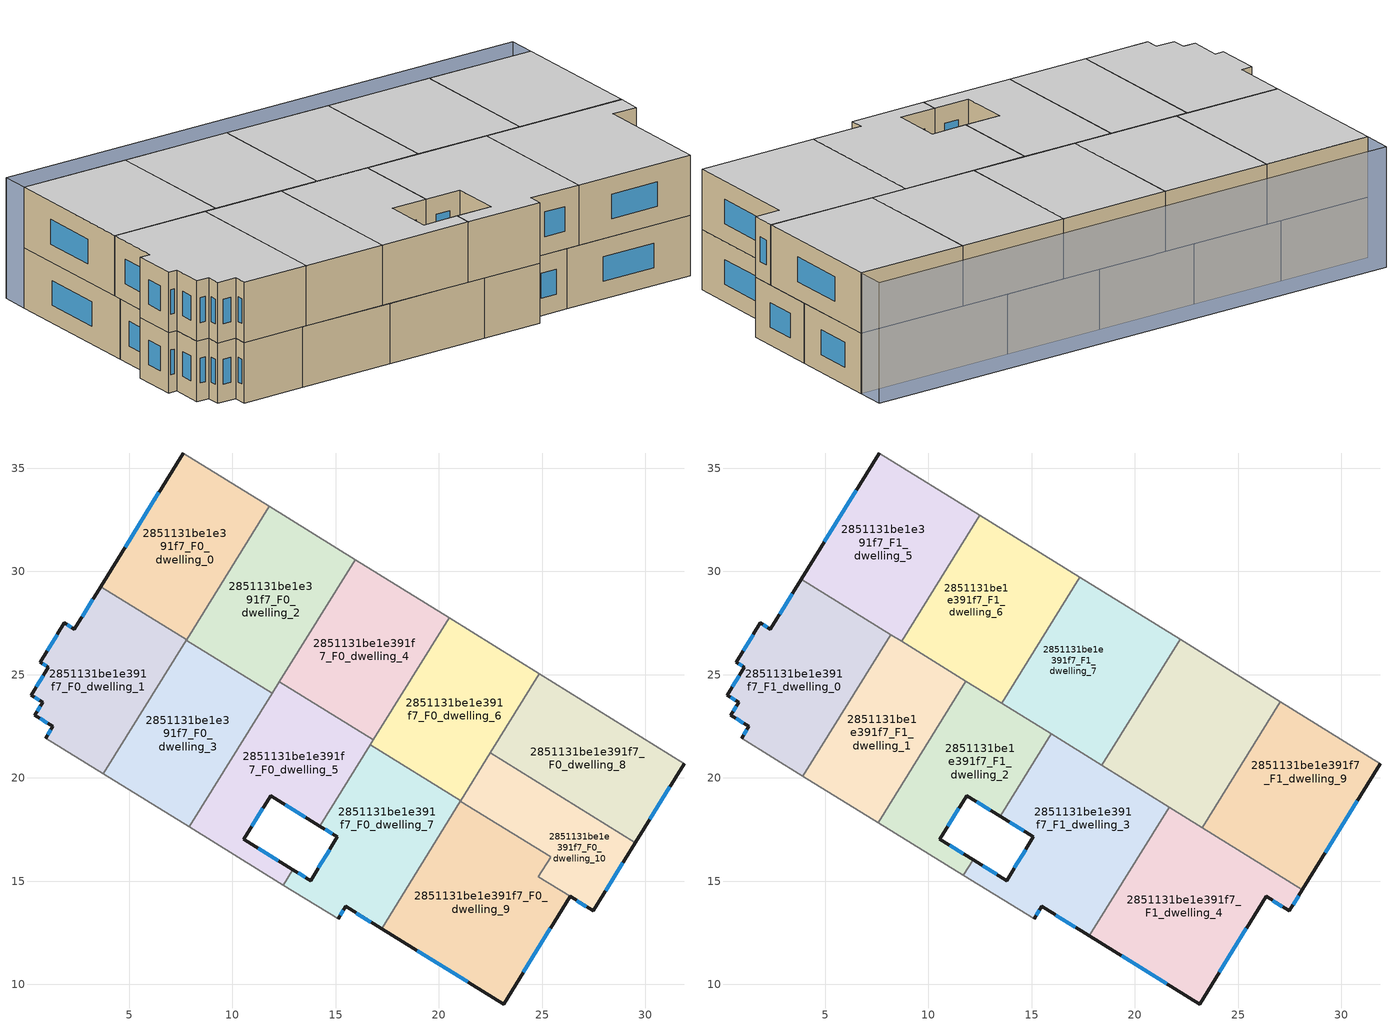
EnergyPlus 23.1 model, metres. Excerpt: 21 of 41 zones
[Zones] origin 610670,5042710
2851131be1e391f7_F0_dwelling_0
 floor ground (EU_floor_Construction): 11.79,33.16 7.78,26.68 3.62,29.26 7.62,35.74 z0
 wall outside (EU_wall_Construction): 7.62,35.74 3.62,29.26 z0:3
 wall to 2851131be1e391f7_F0_dwelling_1 (EU_wall_Construction): 3.62,29.26 7.78,26.68 z0:3
 wall adiabatic (EU_wall_Construction): 11.79,33.16 7.62,35.74 z0:3
 wall to 2851131be1e391f7_F0_dwelling_2 (EU_wall_Construction): 7.78,26.68 11.79,33.16 z0:3
 window (EU_Window_Construction): 6.44,33.83 4.8,31.17 z0.88:2.12
2851131be1e391f7_F0_dwelling_1
 floor ground (EU_floor_Construction): 7.78,26.68 3.75,20.2 0.95,21.93 1.3,22.5 0.43,23.04 0.81,23.66 0.25,24 1.09,25.36 0.69,25.6 1.86,27.5 2.35,27.21 3.62,29.26 z0
 wall outside (EU_wall_Construction): 3.62,29.26 2.35,27.21 1.86,27.5 0.69,25.6 1.09,25.36 0.25,24 0.81,23.66 0.43,23.04 1.3,22.5 0.95,21.93 z0:3
 wall adiabatic (EU_wall_Construction): 0.95,21.93 3.75,20.2 z0:3
 wall to 2851131be1e391f7_F0_dwelling_3 (EU_wall_Construction): 3.75,20.2 7.77,26.68 z0:3
 window (EU_Window_Construction): 2.2,27.29 2.01,27.42 / 3.24,28.65 2.72,27.81 / 1.19,22.33 1.05,22.1 / 0.68,22.88 1.04,22.66 / 0.7,23.48 0.54,23.22 / 0.42,23.9 0.65,23.76 / 0.84,24.96 0.5,24.4 / 0.81,25.53 0.97,25.43 / 1.52,26.94 1.03,26.16 z0.88:2.12
2851131be1e391f7_F0_dwelling_10
 floor ground (EU_floor_Construction): 29.51,16.85 27.48,13.56 24.82,15.21 25.41,16.17 21.05,18.87 22.49,21.21 z0
 wall outside (EU_wall_Construction): 26.35,14.26 27.48,13.56 29.51,16.85 z0:3
 wall to 2851131be1e391f7_F0_dwelling_8 (EU_wall_Construction): 29.51,16.85 22.49,21.21 z0:3
 wall to 2851131be1e391f7_F0_dwelling_9 (EU_wall_Construction): 21.05,18.87 25.41,16.17 24.82,15.21 26.35,14.26 z0:3
 wall to 2851131be1e391f7_F0_dwelling_6 (EU_wall_Construction): 22.49,21.21 21.06,18.89 z0:3
 wall to 2851131be1e391f7_F0_dwelling_7 (EU_wall_Construction): 21.06,18.89 21.05,18.87 z0:3
 window (EU_Window_Construction): 28.08,14.53 28.91,15.88 / 26.68,14.06 27.15,13.77 z0.88:2.12
2851131be1e391f7_F0_dwelling_2
 floor ground (EU_floor_Construction): 15.94,30.58 11.93,24.1 7.77,26.68 11.79,33.16 z0
 wall to 2851131be1e391f7_F0_dwelling_3 (EU_wall_Construction): 7.77,26.68 11.93,24.1 z0:3
 wall adiabatic (EU_wall_Construction): 15.94,30.58 11.79,33.16 z0:3
 wall to 2851131be1e391f7_F0_dwelling_4 (EU_wall_Construction): 12.27,24.66 15.94,30.58 z0:3
 wall to 2851131be1e391f7_F0_dwelling_5 (EU_wall_Construction): 11.93,24.1 12.27,24.66 z0:3
 ceiling adiabatic (EU_roof_Construction): 11.58,24.31 11.82,24.69 8.17,26.95 7.94,26.57 z3
2851131be1e391f7_F0_dwelling_3
 floor ground (EU_floor_Construction): 11.93,24.1 7.91,17.62 3.75,20.2 7.77,26.68 z0
 wall adiabatic (EU_wall_Construction): 3.75,20.2 7.91,17.62 z0:3
 wall to 2851131be1e391f7_F0_dwelling_5 (EU_wall_Construction): 7.91,17.62 11.93,24.1 z0:3
2851131be1e391f7_F0_dwelling_4
 floor ground (EU_floor_Construction): 20.49,27.76 16.82,21.84 12.27,24.66 15.94,30.58 z0
 wall to 2851131be1e391f7_F0_dwelling_5 (EU_wall_Construction): 12.27,24.66 16.82,21.84 z0:3
 wall adiabatic (EU_wall_Construction): 20.49,27.76 15.94,30.58 z0:3
 wall to 2851131be1e391f7_F0_dwelling_6 (EU_wall_Construction): 16.82,21.84 20.49,27.76 z0:3
 ceiling adiabatic (EU_roof_Construction): 16.82,21.84 20.49,27.76 17.33,29.72 13.66,23.8 z3
2851131be1e391f7_F0_dwelling_5
 floor ground (EU_floor_Construction): 16.82,21.84 14.24,17.67 11.85,19.15 10.54,17.03 12.93,15.56 12.46,14.81 7.91,17.62 12.27,24.66 z0
 wall outside (EU_wall_Construction): 12.93,15.56 10.54,17.03 11.85,19.15 14.24,17.67 z0:3
 wall to 2851131be1e391f7_F0_dwelling_7 (EU_wall_Construction): 12.46,14.81 12.93,15.56 / 14.24,17.67 16.68,21.61 z0:3
 wall adiabatic (EU_wall_Construction): 7.91,17.62 12.46,14.81 z0:3
 wall to 2851131be1e391f7_F0_dwelling_6 (EU_wall_Construction): 16.68,21.61 16.82,21.84 z0:3
 window (EU_Window_Construction): 12.56,18.71 13.53,18.11 / 10.93,17.66 11.47,18.52 / 12.22,15.99 11.25,16.6 z0.88:2.12
2851131be1e391f7_F0_dwelling_6
 floor ground (EU_floor_Construction): 24.87,25.04 21.06,18.89 16.68,21.61 20.49,27.76 z0
 wall to 2851131be1e391f7_F0_dwelling_7 (EU_wall_Construction): 16.68,21.61 21.06,18.89 z0:3
 wall adiabatic (EU_wall_Construction): 24.87,25.04 20.49,27.76 z0:3
 wall to 2851131be1e391f7_F0_dwelling_8 (EU_wall_Construction): 22.49,21.21 24.87,25.04 z0:3
2851131be1e391f7_F0_dwelling_7
 floor ground (EU_floor_Construction): 21.06,18.89 17.22,12.7 15.49,13.77 15.12,13.17 12.46,14.81 12.93,15.56 13.78,15.03 15.09,17.14 14.24,17.67 16.68,21.61 z0
 wall outside (EU_wall_Construction): 14.24,17.67 15.09,17.14 13.78,15.03 12.93,15.56 / 15.12,13.17 15.49,13.77 17.22,12.7 z0:3
 wall adiabatic (EU_wall_Construction): 12.46,14.81 15.12,13.17 z0:3
 wall to 2851131be1e391f7_F0_dwelling_9 (EU_wall_Construction): 17.22,12.7 21.05,18.87 z0:3
 window (EU_Window_Construction): 14.7,16.52 14.17,15.65 / 14.49,17.52 14.84,17.3 / 16,13.46 16.71,13.02 / 15.23,13.35 15.38,13.59 / 13.53,15.19 13.18,15.4 z0.88:2.12
2851131be1e391f7_F0_dwelling_8
 floor ground (EU_floor_Construction): 31.89,20.7 29.51,16.85 22.49,21.21 24.87,25.04 z0
 wall outside (EU_wall_Construction): 29.51,16.85 31.89,20.7 z0:3
 wall adiabatic (EU_wall_Construction): 31.89,20.7 24.87,25.04 z0:3
 window (EU_Window_Construction): 30.21,17.99 31.19,19.56 z0.88:2.12
2851131be1e391f7_F0_dwelling_9
 floor ground (EU_floor_Construction): 25.41,16.17 24.82,15.21 26.35,14.26 23.13,9.05 17.22,12.7 21.05,18.87 z0
 wall outside (EU_wall_Construction): 17.22,12.7 23.13,9.05 26.35,14.26 z0:3
 window (EU_Window_Construction): 24.08,10.59 25.4,12.72 / 18.96,11.62 21.39,10.13 z0.88:2.12
2851131be1e391f7_F1_dwelling_0
 floor to 2851131be1e391f7_F0_dwelling_1 (EU_floor_Construction): 7.78,26.68 3.75,20.2 0.95,21.93 1.3,22.5 0.43,23.04 0.81,23.66 0.25,24 1.09,25.36 0.69,25.6 1.86,27.5 2.35,27.21 3.62,29.26 z3
 floor to 2851131be1e391f7_F0_dwelling_0 (EU_floor_Construction): 8,27.05 7.78,26.68 3.62,29.26 3.85,29.63 z3
 floor to 2851131be1e391f7_F0_dwelling_3 (EU_floor_Construction): 7.94,26.57 3.92,20.09 3.75,20.2 7.77,26.68 z3
 floor to 2851131be1e391f7_F0_dwelling_2 (EU_floor_Construction): 8.17,26.95 7.94,26.57 7.77,26.68 8,27.05 z3
 wall outside (EU_wall_Construction): 3.84,29.63 2.35,27.21 1.86,27.5 0.69,25.6 1.09,25.36 0.25,24 0.81,23.66 0.43,23.04 1.3,22.5 0.95,21.93 z3:6
 wall to 2851131be1e391f7_F1_dwelling_1 (EU_wall_Construction): 3.92,20.09 8.17,26.95 z3:6
 wall adiabatic (EU_wall_Construction): 0.95,21.93 3.92,20.09 z3:6
 wall to 2851131be1e391f7_F1_dwelling_5 (EU_wall_Construction): 8.17,26.95 3.84,29.63 z3:6
 window (EU_Window_Construction): 2.2,27.29 2.01,27.42 / 3.4,28.91 2.79,27.92 / 1.19,22.33 1.05,22.1 / 0.68,22.88 1.04,22.66 / 0.7,23.48 0.54,23.22 / 0.42,23.9 0.65,23.76 / 0.84,24.96 0.5,24.4 / 0.81,25.53 0.97,25.43 / 1.52,26.94 1.03,26.16 z3.88:5.12
 ceiling to 2851131be1e391f7_F2_dwelling_0 (EU_floor_Construction): 3.92,20.09 8.17,26.95 3.84,29.63 2.35,27.21 1.86,27.5 0.69,25.6 1.09,25.36 0.25,24 0.81,23.66 0.43,23.04 1.3,22.5 0.95,21.93 z6
2851131be1e391f7_F1_dwelling_1
 floor to 2851131be1e391f7_F0_dwelling_3 (EU_floor_Construction): 11.58,24.31 7.57,17.84 3.92,20.09 7.94,26.57 z3
 floor adiabatic (EU_floor_Construction): 11.82,24.69 11.58,24.31 7.94,26.57 8.17,26.95 z3
 wall to 2851131be1e391f7_F1_dwelling_2 (EU_wall_Construction): 7.57,17.84 11.82,24.69 z3:6
 wall adiabatic (EU_wall_Construction): 3.92,20.09 7.57,17.84 z3:6
 wall to 2851131be1e391f7_F1_dwelling_6 (EU_wall_Construction): 11.82,24.69 8.7,26.62 z3:6
 wall to 2851131be1e391f7_F1_dwelling_5 (EU_wall_Construction): 8.69,26.62 8.17,26.95 z3:6
 ceiling to 2851131be1e391f7_F2_dwelling_1 (EU_floor_Construction): 7.57,17.84 11.82,24.69 8.17,26.95 3.92,20.09 z6
2851131be1e391f7_F1_dwelling_2
 floor to 2851131be1e391f7_F0_dwelling_5 (EU_floor_Construction): 15.94,22.13 13.47,18.14 11.85,19.15 10.54,17.03 12.16,16.03 11.7,15.28 7.91,17.62 12.16,24.47 z3
 floor to 2851131be1e391f7_F0_dwelling_3 (EU_floor_Construction): 11.93,24.1 7.91,17.62 7.57,17.84 11.58,24.31 z3
 floor to 2851131be1e391f7_F0_dwelling_2 (EU_floor_Construction): 12.16,24.47 11.93,24.1 11.58,24.31 11.82,24.69 z3
 wall outside (EU_wall_Construction): 12.16,16.03 10.54,17.03 11.85,19.15 13.47,18.14 z3:6
 wall to 2851131be1e391f7_F1_dwelling_3 (EU_wall_Construction): 11.7,15.28 12.16,16.03 / 13.47,18.14 15.94,22.13 z3:6
 wall adiabatic (EU_wall_Construction): 7.57,17.84 11.7,15.28 z3:6
 wall to 2851131be1e391f7_F1_dwelling_7 (EU_wall_Construction): 15.94,22.13 13.55,23.61 z3:6
 wall to 2851131be1e391f7_F1_dwelling_6 (EU_wall_Construction): 13.55,23.61 11.82,24.69 z3:6
 window (EU_Window_Construction): 10.93,17.66 11.47,18.52 / 11.68,16.33 11.02,16.74 / 12.33,18.85 12.99,18.44 z3.88:5.12
 ceiling to 2851131be1e391f7_F2_dwelling_2 (EU_floor_Construction): 13.47,18.14 15.94,22.13 11.82,24.69 7.57,17.84 11.7,15.28 12.16,16.03 10.54,17.03 11.85,19.15 z6
2851131be1e391f7_F1_dwelling_3
 floor to 2851131be1e391f7_F0_dwelling_7 (EU_floor_Construction): 21.06,18.89 17.22,12.7 15.49,13.77 15.12,13.17 12.46,14.81 12.93,15.56 13.78,15.03 15.09,17.14 14.24,17.67 16.68,21.61 z3
 floor to 2851131be1e391f7_F0_dwelling_5 (EU_floor_Construction): 16.71,21.66 14.24,17.67 13.47,18.14 15.94,22.13 z3; 12.93,15.56 12.46,14.81 11.7,15.28 12.16,16.03 z3
 floor to 2851131be1e391f7_F0_dwelling_9 (EU_floor_Construction): 21.61,18.52 17.79,12.35 17.22,12.7 21.05,18.87 z3
 floor to 2851131be1e391f7_F0_dwelling_10 (EU_floor_Construction): 21.66,18.59 21.61,18.52 21.05,18.87 21.09,18.94 z3
 floor to 2851131be1e391f7_F0_dwelling_6 (EU_floor_Construction): 21.09,18.94 21.06,18.89 16.68,21.61 16.71,21.65 z3
 wall outside (EU_wall_Construction): 15.12,13.17 15.49,13.77 17.79,12.35 / 13.47,18.14 15.09,17.14 13.78,15.03 12.16,16.03 z3:6
 wall adiabatic (EU_wall_Construction): 11.7,15.28 15.12,13.17 z3:6
 wall to 2851131be1e391f7_F1_dwelling_4 (EU_wall_Construction): 17.79,12.35 21.66,18.59 z3:6
 wall to 2851131be1e391f7_F1_dwelling_8 (EU_wall_Construction): 21.66,18.59 18.4,20.61 z3:6
 wall to 2851131be1e391f7_F1_dwelling_7 (EU_wall_Construction): 18.4,20.61 15.94,22.13 z3:6
 window (EU_Window_Construction): 15.23,13.35 15.38,13.59 / 13.3,15.33 12.64,15.74 / 14.7,16.52 14.17,15.65 / 13.95,17.85 14.61,17.44 / 16.17,13.35 17.11,12.77 z3.88:5.12
 ceiling to 2851131be1e391f7_F2_dwelling_3 (EU_floor_Construction): 17.79,12.35 21.66,18.59 15.94,22.13 13.47,18.14 15.09,17.14 13.78,15.03 12.16,16.03 11.7,15.28 15.12,13.17 15.49,13.77 z6
2851131be1e391f7_F1_dwelling_4
 floor to 2851131be1e391f7_F0_dwelling_9 (EU_floor_Construction): 25.41,16.17 24.82,15.21 26.35,14.26 23.13,9.05 17.79,12.35 21.61,18.52 z3
 floor to 2851131be1e391f7_F0_dwelling_10 (EU_floor_Construction): 25.41,16.17 21.61,18.52 21.66,18.59 28.11,14.59 27.48,13.56 24.82,15.21 z3
 wall outside (EU_wall_Construction): 17.79,12.35 23.13,9.05 26.35,14.26 27.48,13.56 28.11,14.58 z3:6
 wall to 2851131be1e391f7_F1_dwelling_9 (EU_wall_Construction): 28.11,14.58 23.25,17.6 z3:6
 wall to 2851131be1e391f7_F1_dwelling_8 (EU_wall_Construction): 23.25,17.6 21.66,18.59 z3:6
 window (EU_Window_Construction): 27.67,13.86 27.93,14.28 / 26.68,14.06 27.15,13.77 / 24.08,10.59 25.4,12.72 / 19.36,11.38 21.55,10.02 z3.88:5.12
 ceiling to 2851131be1e391f7_F2_dwelling_4 (EU_floor_Construction): 27.48,13.56 28.11,14.58 21.66,18.59 17.79,12.35 23.13,9.05 26.35,14.26 z6
2851131be1e391f7_F1_dwelling_5
 floor to 2851131be1e391f7_F0_dwelling_0 (EU_floor_Construction): 11.79,33.16 8,27.05 3.85,29.63 7.62,35.74 z3
 floor to 2851131be1e391f7_F0_dwelling_2 (EU_floor_Construction): 12.48,32.73 8.69,26.62 8,27.05 11.79,33.16 z3
 wall outside (EU_wall_Construction): 7.62,35.74 3.84,29.63 z3:6
 wall adiabatic (EU_wall_Construction): 12.48,32.73 7.62,35.74 z3:6
 wall to 2851131be1e391f7_F1_dwelling_6 (EU_wall_Construction): 8.69,26.62 12.48,32.73 z3:6
 window (EU_Window_Construction): 6.51,33.94 4.96,31.43 z3.88:5.12
 ceiling to 2851131be1e391f7_F2_dwelling_5 (EU_floor_Construction): 8.69,26.62 12.48,32.73 7.62,35.74 3.84,29.63 z6
2851131be1e391f7_F1_dwelling_6
 floor to 2851131be1e391f7_F0_dwelling_2 (EU_floor_Construction): 15.94,30.58 12.16,24.47 8.69,26.62 12.48,32.73 z3
 floor to 2851131be1e391f7_F0_dwelling_4 (EU_floor_Construction): 17.33,29.72 13.66,23.8 12.27,24.66 15.94,30.58 z3
 floor to 2851131be1e391f7_F0_dwelling_5 (EU_floor_Construction): 13.66,23.8 13.55,23.61 12.16,24.47 12.27,24.66 z3
 wall adiabatic (EU_wall_Construction): 17.33,29.72 12.48,32.73 z3:6
 wall to 2851131be1e391f7_F1_dwelling_7 (EU_wall_Construction): 13.55,23.61 17.33,29.72 z3:6
 ceiling to 2851131be1e391f7_F2_dwelling_6 (EU_floor_Construction): 13.55,23.61 17.33,29.72 12.48,32.73 8.69,26.62 z6
2851131be1e391f7_F1_dwelling_7
 floor to 2851131be1e391f7_F0_dwelling_6 (EU_floor_Construction): 22.19,26.71 18.4,20.61 16.71,21.65 20.49,27.76 z3
 floor to 2851131be1e391f7_F0_dwelling_5 (EU_floor_Construction): 16.82,21.84 16.71,21.66 13.55,23.61 13.66,23.8 z3
 floor adiabatic (EU_floor_Construction): 20.49,27.76 16.71,21.65 16.82,21.84 13.66,23.8 17.33,29.72 22.19,26.71 z3
 wall adiabatic (EU_wall_Construction): 22.19,26.71 17.33,29.72 z3:6
 wall to 2851131be1e391f7_F1_dwelling_8 (EU_wall_Construction): 18.4,20.61 22.19,26.71 z3:6
 ceiling to 2851131be1e391f7_F2_dwelling_7 (EU_floor_Construction): 18.4,20.61 22.19,26.71 17.33,29.72 13.55,23.61 z6
2851131be1e391f7_F1_dwelling_8
 floor to 2851131be1e391f7_F0_dwelling_6 (EU_floor_Construction): 24.87,25.04 21.09,18.94 18.4,20.61 22.19,26.71 z3
 floor to 2851131be1e391f7_F0_dwelling_10 (EU_floor_Construction): 24.66,19.86 23.25,17.6 21.09,18.94 22.49,21.21 z3
 floor to 2851131be1e391f7_F0_dwelling_8 (EU_floor_Construction): 27.04,23.7 24.66,19.86 22.49,21.21 24.87,25.04 z3
 wall adiabatic (EU_wall_Construction): 27.04,23.7 22.19,26.71 z3:6
 wall to 2851131be1e391f7_F1_dwelling_9 (EU_wall_Construction): 23.25,17.6 27.04,23.7 z3:6
 ceiling to 2851131be1e391f7_F2_dwelling_8 (EU_floor_Construction): 23.25,17.6 27.04,23.7 22.19,26.71 18.4,20.61 z6
2851131be1e391f7_F1_dwelling_9
 floor to 2851131be1e391f7_F0_dwelling_10 (EU_floor_Construction): 29.51,16.85 28.11,14.59 23.25,17.6 24.66,19.86 z3
 floor to 2851131be1e391f7_F0_dwelling_8 (EU_floor_Construction): 31.89,20.7 29.51,16.85 24.66,19.86 27.04,23.7 z3
 wall outside (EU_wall_Construction): 28.11,14.58 31.89,20.7 z3:6
 wall adiabatic (EU_wall_Construction): 31.89,20.7 27.04,23.7 z3:6
 window (EU_Window_Construction): 29.23,16.39 30.77,18.89 z3.88:5.12
 ceiling to 2851131be1e391f7_F2_dwelling_9 (EU_floor_Construction): 28.11,14.58 31.89,20.7 27.04,23.7 23.25,17.6 z6
shading: 31.89,20.7 7.62,35.74 / 7.62,35.74 8.38,36.96 / 8.38,36.96 32.64,21.92 / 32.64,21.92 31.89,20.7 z0:6
[Building]
EU S2 Campaign: North Axis=0; Terrain=City; Solar Distribution=FullExterior
[Site:Location]
Montreal-Trudeau.Intl.AP: Latitude=45.4667; Longitude=-73.75; Time Zone=-5; Elevation=36
[SizingPeriod:WeatherFileDays]
AnnualSizingPeriod: Begin Month=1; Begin Day of Month=1; End Month=12; End Day of Month=31; Day of Week for Start Day=Monday; Use Weather File Daylight Saving Period=No; Use Weather File Rain and Snow Indicators=No
[MATERIAL]
EU_InternalMass_Material: Roughness=MediumRough; Thickness=0.1; Conductivity=1; Density=1800; Specific Heat=900; Thermal Absorptance=0.9; Solar Absorptance=0.7; Visible Absorptance=0.7
[MATERIAL:NOMASS] Roughness=MediumRough; Thermal Absorptance=0.9; Solar Absorptance=0.7; Visible Absorptance=0.7
Name | Thermal Resistance
EU_wall_NoMass | 1.609
EU_roof_NoMass | 2.744
EU_floor_NoMass | 1.35572
[WINDOWMATERIAL:SIMPLEGLAZINGSYSTEM]
EU_Window_SimpleGlazing: UFactor=2.99806; Solar Heat Gain Coefficient=0.8; Visible Transmittance=0.8
[CONSTRUCTION]
EU_wall_Construction: EU_wall_NoMass
EU_roof_Construction: EU_roof_NoMass
EU_floor_Construction: EU_floor_NoMass
EU_Window_Construction: EU_Window_SimpleGlazing
EU_InternalMass_Construction: EU_InternalMass_Material
[ZONE] Type=1; Multiplier=1; Ceiling Height=autocalculate; Floor Area=autocalculate; Part of Total Floor Area=Yes
Name | Volume
2851131be1e391f7_F0_dwelling_0 | 111.85
2851131be1e391f7_F1_dwelling_0 | 123.031
2851131be1e391f7_F0_dwelling_1 | 111.836
2851131be1e391f7_F1_dwelling_1 | 103.6875
2851131be1e391f7_F0_dwelling_10 | 78.6116
2851131be1e391f7_F0_dwelling_2 | 111.86
2851131be1e391f7_F1_dwelling_2 | 103.137
2851131be1e391f7_F0_dwelling_3 | 111.845
2851131be1e391f7_F1_dwelling_3 | 142.452
2851131be1e391f7_F0_dwelling_4 | 111.848
2851131be1e391f7_F1_dwelling_4 | 142.843
2851131be1e391f7_F0_dwelling_5 | 111.855
2851131be1e391f7_F1_dwelling_5 | 123.048
2851131be1e391f7_F0_dwelling_6 | 111.829
2851131be1e391f7_F1_dwelling_6 | 123.04
2851131be1e391f7_F0_dwelling_7 | 111.844
2851131be1e391f7_F1_dwelling_7 | 123.037
2851131be1e391f7_F0_dwelling_8 | 111.878
2851131be1e391f7_F1_dwelling_8 | 123.023
2851131be1e391f7_F0_dwelling_9 | 145.066
2851131be1e391f7_F1_dwelling_9 | 123.052
[INTERNALMASS] Construction=EU_InternalMass_Construction
Name | Zone or ZoneList | Surface Area
2851131be1e391f7_F0_dwelling_0_EU_InternalMass | 2851131be1e391f7_F0_dwelling_0 | 37.284
2851131be1e391f7_F0_dwelling_1_EU_InternalMass | 2851131be1e391f7_F0_dwelling_1 | 37.2782
2851131be1e391f7_F0_dwelling_2_EU_InternalMass | 2851131be1e391f7_F0_dwelling_2 | 37.2859
2851131be1e391f7_F0_dwelling_3_EU_InternalMass | 2851131be1e391f7_F0_dwelling_3 | 37.2813
2851131be1e391f7_F0_dwelling_4_EU_InternalMass | 2851131be1e391f7_F0_dwelling_4 | 37.2837
2851131be1e391f7_F0_dwelling_5_EU_InternalMass | 2851131be1e391f7_F0_dwelling_5 | 37.2858
2851131be1e391f7_F0_dwelling_6_EU_InternalMass | 2851131be1e391f7_F0_dwelling_6 | 37.277
2851131be1e391f7_F0_dwelling_7_EU_InternalMass | 2851131be1e391f7_F0_dwelling_7 | 37.2807
2851131be1e391f7_F0_dwelling_8_EU_InternalMass | 2851131be1e391f7_F0_dwelling_8 | 37.2919
2851131be1e391f7_F0_dwelling_9_EU_InternalMass | 2851131be1e391f7_F0_dwelling_9 | 48.3554
2851131be1e391f7_F0_dwelling_10_EU_InternalMass | 2851131be1e391f7_F0_dwelling_10 | 26.204
2851131be1e391f7_F1_dwelling_0_EU_InternalMass | 2851131be1e391f7_F1_dwelling_0 | 41.0103
2851131be1e391f7_F1_dwelling_1_EU_InternalMass | 2851131be1e391f7_F1_dwelling_1 | 34.5633
2851131be1e391f7_F1_dwelling_2_EU_InternalMass | 2851131be1e391f7_F1_dwelling_2 | 34.3788
2851131be1e391f7_F1_dwelling_3_EU_InternalMass | 2851131be1e391f7_F1_dwelling_3 | 47.482
2851131be1e391f7_F1_dwelling_4_EU_InternalMass | 2851131be1e391f7_F1_dwelling_4 | 47.6178
2851131be1e391f7_F1_dwelling_5_EU_InternalMass | 2851131be1e391f7_F1_dwelling_5 | 41.0158
2851131be1e391f7_F1_dwelling_6_EU_InternalMass | 2851131be1e391f7_F1_dwelling_6 | 41.0139
2851131be1e391f7_F1_dwelling_7_EU_InternalMass | 2851131be1e391f7_F1_dwelling_7 | 41.0123
2851131be1e391f7_F1_dwelling_8_EU_InternalMass | 2851131be1e391f7_F1_dwelling_8 | 41.0078
2851131be1e391f7_F1_dwelling_9_EU_InternalMass | 2851131be1e391f7_F1_dwelling_9 | 41.0174
[OTHEREQUIPMENT] Fuel Type=Electricity; Design Level Calculation Method=Watts/Area; Power per Zone Floor Area=1; Fraction Latent=0; Fraction Radiant=0; Fraction Lost=0; Carbon Dioxide Generation Rate=0; EndUse Subcategory=EU_Step8_InternalGains
Name | Zone or ZoneList or Space or SpaceList | Schedule
EU_Step8_InternalGain_2851131be1e391f7_F0_dwelling_0_f000 | 2851131be1e391f7_F0_dwelling_0 | EU_Step8_GainSchedule_2851131be1e391f7_F0_dwelling_0_f000
EU_Step8_InternalGain_2851131be1e391f7_F0_dwelling_1_f000 | 2851131be1e391f7_F0_dwelling_1 | EU_Step8_GainSchedule_2851131be1e391f7_F0_dwelling_1_f000
EU_Step8_InternalGain_2851131be1e391f7_F0_dwelling_2_f000 | 2851131be1e391f7_F0_dwelling_2 | EU_Step8_GainSchedule_2851131be1e391f7_F0_dwelling_2_f000
EU_Step8_InternalGain_2851131be1e391f7_F0_dwelling_3_f000 | 2851131be1e391f7_F0_dwelling_3 | EU_Step8_GainSchedule_2851131be1e391f7_F0_dwelling_3_f000
EU_Step8_InternalGain_2851131be1e391f7_F0_dwelling_4_f000 | 2851131be1e391f7_F0_dwelling_4 | EU_Step8_GainSchedule_2851131be1e391f7_F0_dwelling_4_f000
EU_Step8_InternalGain_2851131be1e391f7_F0_dwelling_5_f000 | 2851131be1e391f7_F0_dwelling_5 | EU_Step8_GainSchedule_2851131be1e391f7_F0_dwelling_5_f000
EU_Step8_InternalGain_2851131be1e391f7_F0_dwelling_6_f000 | 2851131be1e391f7_F0_dwelling_6 | EU_Step8_GainSchedule_2851131be1e391f7_F0_dwelling_6_f000
EU_Step8_InternalGain_2851131be1e391f7_F0_dwelling_7_f000 | 2851131be1e391f7_F0_dwelling_7 | EU_Step8_GainSchedule_2851131be1e391f7_F0_dwelling_7_f000
EU_Step8_InternalGain_2851131be1e391f7_F0_dwelling_8_f000 | 2851131be1e391f7_F0_dwelling_8 | EU_Step8_GainSchedule_2851131be1e391f7_F0_dwelling_8_f000
EU_Step8_InternalGain_2851131be1e391f7_F0_dwelling_9_f000 | 2851131be1e391f7_F0_dwelling_9 | EU_Step8_GainSchedule_2851131be1e391f7_F0_dwelling_9_f000
EU_Step8_InternalGain_2851131be1e391f7_F0_dwelling_10_f000 | 2851131be1e391f7_F0_dwelling_10 | EU_Step8_GainSchedule_2851131be1e391f7_F0_dwelling_10_f000
EU_Step8_InternalGain_2851131be1e391f7_F1_dwelling_0_f000 | 2851131be1e391f7_F1_dwelling_0 | EU_Step8_GainSchedule_2851131be1e391f7_F1_dwelling_0_f000
EU_Step8_InternalGain_2851131be1e391f7_F1_dwelling_1_f000 | 2851131be1e391f7_F1_dwelling_1 | EU_Step8_GainSchedule_2851131be1e391f7_F1_dwelling_1_f000
EU_Step8_InternalGain_2851131be1e391f7_F1_dwelling_2_f000 | 2851131be1e391f7_F1_dwelling_2 | EU_Step8_GainSchedule_2851131be1e391f7_F1_dwelling_2_f000
EU_Step8_InternalGain_2851131be1e391f7_F1_dwelling_3_f000 | 2851131be1e391f7_F1_dwelling_3 | EU_Step8_GainSchedule_2851131be1e391f7_F1_dwelling_3_f000
EU_Step8_InternalGain_2851131be1e391f7_F1_dwelling_4_f000 | 2851131be1e391f7_F1_dwelling_4 | EU_Step8_GainSchedule_2851131be1e391f7_F1_dwelling_4_f000
EU_Step8_InternalGain_2851131be1e391f7_F1_dwelling_5_f000 | 2851131be1e391f7_F1_dwelling_5 | EU_Step8_GainSchedule_2851131be1e391f7_F1_dwelling_5_f000
EU_Step8_InternalGain_2851131be1e391f7_F1_dwelling_6_f000 | 2851131be1e391f7_F1_dwelling_6 | EU_Step8_GainSchedule_2851131be1e391f7_F1_dwelling_6_f000
EU_Step8_InternalGain_2851131be1e391f7_F1_dwelling_7_f000 | 2851131be1e391f7_F1_dwelling_7 | EU_Step8_GainSchedule_2851131be1e391f7_F1_dwelling_7_f000
EU_Step8_InternalGain_2851131be1e391f7_F1_dwelling_8_f000 | 2851131be1e391f7_F1_dwelling_8 | EU_Step8_GainSchedule_2851131be1e391f7_F1_dwelling_8_f000
EU_Step8_InternalGain_2851131be1e391f7_F1_dwelling_9_f000 | 2851131be1e391f7_F1_dwelling_9 | EU_Step8_GainSchedule_2851131be1e391f7_F1_dwelling_9_f000
[ZONEVENTILATION:DESIGNFLOWRATE] Schedule=EU_AlwaysOn; Design Flow Rate Calculation Method=AirChanges/Hour; Air Changes per Hour=0.684414; Ventilation Type=Natural; Fan Pressure Rise=0; Fan Total Efficiency=1; Constant Term Coefficient=1; Temperature Term Coefficient=0; Velocity Term Coefficient=0; Velocity Squared Term Coefficient=0; Minimum Indoor Temperature=-100; Maximum Indoor Temperature=100; Delta Temperature=-100; Minimum Outdoor Temperature=-100; Maximum Outdoor Temperature=100; Maximum Wind Speed=40
Name | Zone or ZoneList or Space or SpaceList
EU_ConstantAir_2851131be1e391f7_F0_dwelling_0 | 2851131be1e391f7_F0_dwelling_0
EU_ConstantAir_2851131be1e391f7_F0_dwelling_1 | 2851131be1e391f7_F0_dwelling_1
EU_ConstantAir_2851131be1e391f7_F0_dwelling_2 | 2851131be1e391f7_F0_dwelling_2
EU_ConstantAir_2851131be1e391f7_F0_dwelling_3 | 2851131be1e391f7_F0_dwelling_3
EU_ConstantAir_2851131be1e391f7_F0_dwelling_4 | 2851131be1e391f7_F0_dwelling_4
EU_ConstantAir_2851131be1e391f7_F0_dwelling_5 | 2851131be1e391f7_F0_dwelling_5
EU_ConstantAir_2851131be1e391f7_F0_dwelling_6 | 2851131be1e391f7_F0_dwelling_6
EU_ConstantAir_2851131be1e391f7_F0_dwelling_7 | 2851131be1e391f7_F0_dwelling_7
EU_ConstantAir_2851131be1e391f7_F0_dwelling_8 | 2851131be1e391f7_F0_dwelling_8
EU_ConstantAir_2851131be1e391f7_F0_dwelling_9 | 2851131be1e391f7_F0_dwelling_9
EU_ConstantAir_2851131be1e391f7_F0_dwelling_10 | 2851131be1e391f7_F0_dwelling_10
EU_ConstantAir_2851131be1e391f7_F1_dwelling_0 | 2851131be1e391f7_F1_dwelling_0
EU_ConstantAir_2851131be1e391f7_F1_dwelling_1 | 2851131be1e391f7_F1_dwelling_1
EU_ConstantAir_2851131be1e391f7_F1_dwelling_2 | 2851131be1e391f7_F1_dwelling_2
EU_ConstantAir_2851131be1e391f7_F1_dwelling_3 | 2851131be1e391f7_F1_dwelling_3
EU_ConstantAir_2851131be1e391f7_F1_dwelling_4 | 2851131be1e391f7_F1_dwelling_4
EU_ConstantAir_2851131be1e391f7_F1_dwelling_5 | 2851131be1e391f7_F1_dwelling_5
EU_ConstantAir_2851131be1e391f7_F1_dwelling_6 | 2851131be1e391f7_F1_dwelling_6
EU_ConstantAir_2851131be1e391f7_F1_dwelling_7 | 2851131be1e391f7_F1_dwelling_7
EU_ConstantAir_2851131be1e391f7_F1_dwelling_8 | 2851131be1e391f7_F1_dwelling_8
EU_ConstantAir_2851131be1e391f7_F1_dwelling_9 | 2851131be1e391f7_F1_dwelling_9
[HVACTEMPLATE:THERMOSTAT] Constant Heating Setpoint=20; Constant Cooling Setpoint=50
EU_HeatOnly_2851131be1e391f7_F0_dwelling_0; EU_HeatOnly_2851131be1e391f7_F0_dwelling_1; EU_HeatOnly_2851131be1e391f7_F0_dwelling_2; EU_HeatOnly_2851131be1e391f7_F0_dwelling_3; EU_HeatOnly_2851131be1e391f7_F0_dwelling_4; EU_HeatOnly_2851131be1e391f7_F0_dwelling_5; EU_HeatOnly_2851131be1e391f7_F0_dwelling_6; EU_HeatOnly_2851131be1e391f7_F0_dwelling_7; EU_HeatOnly_2851131be1e391f7_F0_dwelling_8; EU_HeatOnly_2851131be1e391f7_F0_dwelling_9; EU_HeatOnly_2851131be1e391f7_F0_dwelling_10; EU_HeatOnly_2851131be1e391f7_F1_dwelling_0; EU_HeatOnly_2851131be1e391f7_F1_dwelling_1; EU_HeatOnly_2851131be1e391f7_F1_dwelling_2; EU_HeatOnly_2851131be1e391f7_F1_dwelling_3; EU_HeatOnly_2851131be1e391f7_F1_dwelling_4; EU_HeatOnly_2851131be1e391f7_F1_dwelling_5; EU_HeatOnly_2851131be1e391f7_F1_dwelling_6; EU_HeatOnly_2851131be1e391f7_F1_dwelling_7; EU_HeatOnly_2851131be1e391f7_F1_dwelling_8; EU_HeatOnly_2851131be1e391f7_F1_dwelling_9; EU_HeatOnly_2851131be1e391f7_F2_dwelling_0; EU_HeatOnly_2851131be1e391f7_F2_dwelling_1; EU_HeatOnly_2851131be1e391f7_F2_dwelling_2; EU_HeatOnly_2851131be1e391f7_F2_dwelling_3; EU_HeatOnly_2851131be1e391f7_F2_dwelling_4; EU_HeatOnly_2851131be1e391f7_F2_dwelling_5; EU_HeatOnly_2851131be1e391f7_F2_dwelling_6; EU_HeatOnly_2851131be1e391f7_F2_dwelling_7; EU_HeatOnly_2851131be1e391f7_F2_dwelling_8; EU_HeatOnly_2851131be1e391f7_F2_dwelling_9; EU_HeatOnly_2851131be1e391f7_F3_dwelling_0; EU_HeatOnly_2851131be1e391f7_F3_dwelling_1; EU_HeatOnly_2851131be1e391f7_F3_dwelling_2; EU_HeatOnly_2851131be1e391f7_F3_dwelling_3; EU_HeatOnly_2851131be1e391f7_F3_dwelling_4; EU_HeatOnly_2851131be1e391f7_F3_dwelling_5; EU_HeatOnly_2851131be1e391f7_F3_dwelling_6; EU_HeatOnly_2851131be1e391f7_F3_dwelling_7; EU_HeatOnly_2851131be1e391f7_F3_dwelling_8; EU_HeatOnly_2851131be1e391f7_F3_dwelling_9
[HVACTEMPLATE:ZONE:IDEALLOADSAIRSYSTEM] System Availability Schedule=EU_AlwaysOn; Maximum Heating Supply Air Temperature=50; Minimum Cooling Supply Air Temperature=13; Maximum Heating Supply Air Humidity Ratio=0.0156; Minimum Cooling Supply Air Humidity Ratio=0.0077; Heating Limit=NoLimit; Cooling Limit=NoLimit; Heating Availability Schedule=EU_AlwaysOn; Cooling Availability Schedule=EU_CoolingOff; Dehumidification Control Type=ConstantSensibleHeatRatio; Cooling Sensible Heat Ratio=0.7; Dehumidification Setpoint=60; Humidification Control Type=None; Humidification Setpoint=30; Outdoor Air Method=None; Outdoor Air Flow Rate per Person=0.00944; Outdoor Air Flow Rate per Zone Floor Area=0; Outdoor Air Flow Rate per Zone=0; Demand Controlled Ventilation Type=None; Outdoor Air Economizer Type=NoEconomizer; Heat Recovery Type=None; Sensible Heat Recovery Effectiveness=0.7; Latent Heat Recovery Effectiveness=0.65
Name | Template Thermostat
2851131be1e391f7_F0_dwelling_0 | EU_HeatOnly_2851131be1e391f7_F0_dwelling_0
2851131be1e391f7_F0_dwelling_1 | EU_HeatOnly_2851131be1e391f7_F0_dwelling_1
2851131be1e391f7_F0_dwelling_2 | EU_HeatOnly_2851131be1e391f7_F0_dwelling_2
2851131be1e391f7_F0_dwelling_3 | EU_HeatOnly_2851131be1e391f7_F0_dwelling_3
2851131be1e391f7_F0_dwelling_4 | EU_HeatOnly_2851131be1e391f7_F0_dwelling_4
2851131be1e391f7_F0_dwelling_5 | EU_HeatOnly_2851131be1e391f7_F0_dwelling_5
2851131be1e391f7_F0_dwelling_6 | EU_HeatOnly_2851131be1e391f7_F0_dwelling_6
2851131be1e391f7_F0_dwelling_7 | EU_HeatOnly_2851131be1e391f7_F0_dwelling_7
2851131be1e391f7_F0_dwelling_8 | EU_HeatOnly_2851131be1e391f7_F0_dwelling_8
2851131be1e391f7_F0_dwelling_9 | EU_HeatOnly_2851131be1e391f7_F0_dwelling_9
2851131be1e391f7_F0_dwelling_10 | EU_HeatOnly_2851131be1e391f7_F0_dwelling_10
2851131be1e391f7_F1_dwelling_0 | EU_HeatOnly_2851131be1e391f7_F1_dwelling_0
2851131be1e391f7_F1_dwelling_1 | EU_HeatOnly_2851131be1e391f7_F1_dwelling_1
2851131be1e391f7_F1_dwelling_2 | EU_HeatOnly_2851131be1e391f7_F1_dwelling_2
2851131be1e391f7_F1_dwelling_3 | EU_HeatOnly_2851131be1e391f7_F1_dwelling_3
2851131be1e391f7_F1_dwelling_4 | EU_HeatOnly_2851131be1e391f7_F1_dwelling_4
2851131be1e391f7_F1_dwelling_5 | EU_HeatOnly_2851131be1e391f7_F1_dwelling_5
2851131be1e391f7_F1_dwelling_6 | EU_HeatOnly_2851131be1e391f7_F1_dwelling_6
2851131be1e391f7_F1_dwelling_7 | EU_HeatOnly_2851131be1e391f7_F1_dwelling_7
2851131be1e391f7_F1_dwelling_8 | EU_HeatOnly_2851131be1e391f7_F1_dwelling_8
2851131be1e391f7_F1_dwelling_9 | EU_HeatOnly_2851131be1e391f7_F1_dwelling_9
[SIZING:ZONE] Zone Cooling Design Supply Air Temperature Input Method=SupplyAirTemperature; Zone Cooling Design Supply Air Temperature=13; Zone Heating Design Supply Air Temperature Input Method=SupplyAirTemperature; Zone Heating Design Supply Air Temperature=50; Zone Cooling Design Supply Air Humidity Ratio=0.008; Zone Heating Design Supply Air Humidity Ratio=0.008; Cooling Design Air Flow Method=DesignDay; Cooling Design Air Flow Rate=0; Cooling Minimum Air Flow per Zone Floor Area=0.000762; Cooling Minimum Air Flow=0; Cooling Minimum Air Flow Fraction=0.2; Heating Design Air Flow Method=DesignDay; Heating Design Air Flow Rate=0; Heating Maximum Air Flow per Zone Floor Area=0.002032; Heating Maximum Air Flow=0.141576; Heating Maximum Air Flow Fraction=0.3; Account for Dedicated Outdoor Air System=No; Dedicated Outdoor Air System Control Strategy=NeutralSupplyAir; Dedicated Outdoor Air Low Setpoint Temperature for Design=autosize; Dedicated Outdoor Air High Setpoint Temperature for Design=autosize; Zone Load Sizing Method=Sensible Load Only No Latent Load; Zone Latent Cooling Design Supply Air Humidity Ratio Input Method=HumidityRatioDifference; Zone Cooling Design Supply Air Humidity Ratio Difference=0.005; Zone Latent Heating Design Supply Air Humidity Ratio Input Method=HumidityRatioDifference; Zone Humidification Design Supply Air Humidity Ratio Difference=0.005
2851131be1e391f7_F0_dwelling_0; 2851131be1e391f7_F0_dwelling_1; 2851131be1e391f7_F0_dwelling_2; 2851131be1e391f7_F0_dwelling_3; 2851131be1e391f7_F0_dwelling_4; 2851131be1e391f7_F0_dwelling_5; 2851131be1e391f7_F0_dwelling_6; 2851131be1e391f7_F0_dwelling_7; 2851131be1e391f7_F0_dwelling_8; 2851131be1e391f7_F0_dwelling_9; 2851131be1e391f7_F0_dwelling_10; 2851131be1e391f7_F1_dwelling_0; 2851131be1e391f7_F1_dwelling_1; 2851131be1e391f7_F1_dwelling_2; 2851131be1e391f7_F1_dwelling_3; 2851131be1e391f7_F1_dwelling_4; 2851131be1e391f7_F1_dwelling_5; 2851131be1e391f7_F1_dwelling_6; 2851131be1e391f7_F1_dwelling_7; 2851131be1e391f7_F1_dwelling_8; 2851131be1e391f7_F1_dwelling_9
[SCHEDULE:CONSTANT]
Name | Hourly Value
EU_AlwaysOn | 1
EU_CoolingOff | 0
[SCHEDULE:FILE] Column Number=1; Rows to Skip at Top=0; Number of Hours of Data=8760; Column Separator=Comma; Interpolate to Timestep=No; Minutes per Item=60; Adjust Schedule for Daylight Savings=Yes
Name | File
EU_Step8_GainSchedule_2851131be1e391f7_F0_dwelling_0_f000 | ../../schedules/2851131be1e391f7/2851131be1e391f7_F0_dwelling_0_f000_gain.csv
EU_Step8_GainSchedule_2851131be1e391f7_F0_dwelling_1_f000 | ../../schedules/2851131be1e391f7/2851131be1e391f7_F0_dwelling_1_f000_gain.csv
EU_Step8_GainSchedule_2851131be1e391f7_F0_dwelling_2_f000 | ../../schedules/2851131be1e391f7/2851131be1e391f7_F0_dwelling_2_f000_gain.csv
EU_Step8_GainSchedule_2851131be1e391f7_F0_dwelling_3_f000 | ../../schedules/2851131be1e391f7/2851131be1e391f7_F0_dwelling_3_f000_gain.csv
EU_Step8_GainSchedule_2851131be1e391f7_F0_dwelling_4_f000 | ../../schedules/2851131be1e391f7/2851131be1e391f7_F0_dwelling_4_f000_gain.csv
EU_Step8_GainSchedule_2851131be1e391f7_F0_dwelling_5_f000 | ../../schedules/2851131be1e391f7/2851131be1e391f7_F0_dwelling_5_f000_gain.csv
EU_Step8_GainSchedule_2851131be1e391f7_F0_dwelling_6_f000 | ../../schedules/2851131be1e391f7/2851131be1e391f7_F0_dwelling_6_f000_gain.csv
EU_Step8_GainSchedule_2851131be1e391f7_F0_dwelling_7_f000 | ../../schedules/2851131be1e391f7/2851131be1e391f7_F0_dwelling_7_f000_gain.csv
EU_Step8_GainSchedule_2851131be1e391f7_F0_dwelling_8_f000 | ../../schedules/2851131be1e391f7/2851131be1e391f7_F0_dwelling_8_f000_gain.csv
EU_Step8_GainSchedule_2851131be1e391f7_F0_dwelling_9_f000 | ../../schedules/2851131be1e391f7/2851131be1e391f7_F0_dwelling_9_f000_gain.csv
EU_Step8_GainSchedule_2851131be1e391f7_F0_dwelling_10_f000 | ../../schedules/2851131be1e391f7/2851131be1e391f7_F0_dwelling_10_f000_gain.csv
EU_Step8_GainSchedule_2851131be1e391f7_F1_dwelling_0_f000 | ../../schedules/2851131be1e391f7/2851131be1e391f7_F1_dwelling_0_f000_gain.csv
EU_Step8_GainSchedule_2851131be1e391f7_F1_dwelling_1_f000 | ../../schedules/2851131be1e391f7/2851131be1e391f7_F1_dwelling_1_f000_gain.csv
EU_Step8_GainSchedule_2851131be1e391f7_F1_dwelling_2_f000 | ../../schedules/2851131be1e391f7/2851131be1e391f7_F1_dwelling_2_f000_gain.csv
EU_Step8_GainSchedule_2851131be1e391f7_F1_dwelling_3_f000 | ../../schedules/2851131be1e391f7/2851131be1e391f7_F1_dwelling_3_f000_gain.csv
EU_Step8_GainSchedule_2851131be1e391f7_F1_dwelling_4_f000 | ../../schedules/2851131be1e391f7/2851131be1e391f7_F1_dwelling_4_f000_gain.csv
EU_Step8_GainSchedule_2851131be1e391f7_F1_dwelling_5_f000 | ../../schedules/2851131be1e391f7/2851131be1e391f7_F1_dwelling_5_f000_gain.csv
EU_Step8_GainSchedule_2851131be1e391f7_F1_dwelling_6_f000 | ../../schedules/2851131be1e391f7/2851131be1e391f7_F1_dwelling_6_f000_gain.csv
EU_Step8_GainSchedule_2851131be1e391f7_F1_dwelling_7_f000 | ../../schedules/2851131be1e391f7/2851131be1e391f7_F1_dwelling_7_f000_gain.csv
EU_Step8_GainSchedule_2851131be1e391f7_F1_dwelling_8_f000 | ../../schedules/2851131be1e391f7/2851131be1e391f7_F1_dwelling_8_f000_gain.csv
EU_Step8_GainSchedule_2851131be1e391f7_F1_dwelling_9_f000 | ../../schedules/2851131be1e391f7/2851131be1e391f7_F1_dwelling_9_f000_gain.csv
